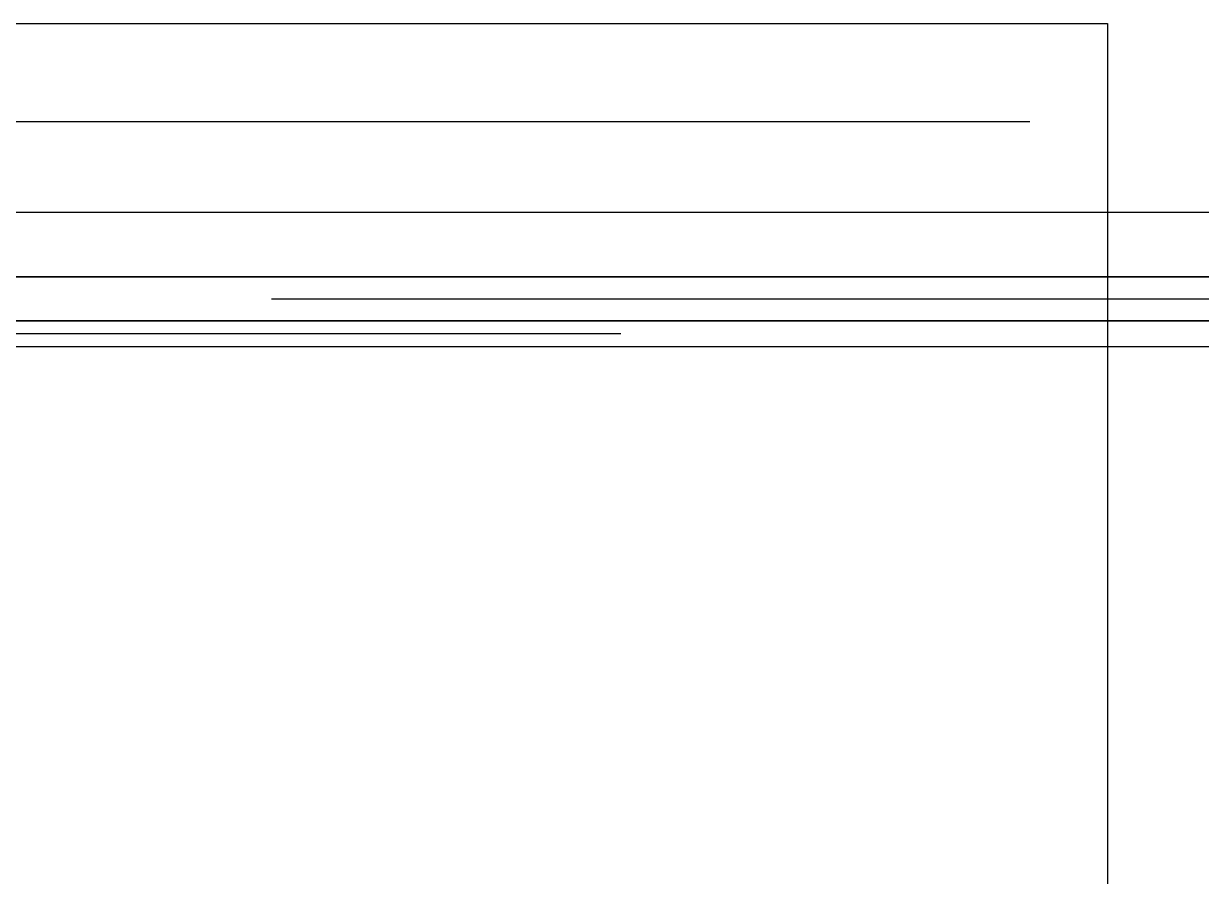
# Model space of a CAD drawing. Extents: x -23.2 to 18.8, y -18.4 to 11.3.
# Drawn here: x -4.0649 to -3.6099, y -0.2356 to 0.0938 of the extents above; entities that cross this region are included whole.
import ezdxf

# ---------------------------------------------------------------- set-up
doc = ezdxf.new("R2010")
doc.units = 0
doc.linetypes.add('Dashed', pattern=[0.75, 0.5, -0.25])
for name, color, linetype in [('COVERING', 8, 'Continuous'), ('EJE_MUROS', 8, 'Continuous'), ('MUROS', 7, 'Continuous'), ('VIGAS', 5, 'Continuous')]:
    doc.layers.add(name, color=color, linetype=linetype)

msp = doc.modelspace()

# ---------------------------------------------------------------- linework, layer by layer
at = {"layer": 'COVERING'}
for p, q in [((-5.77616, 0.09377), (-3.64616, 0.09377)), ((-3.64616, 0.09377), (-3.64616, -4.22623))]:
    msp.add_line(p, q, dxfattribs=at)
at = {"layer": 'EJE_MUROS', "linetype": 'Dashed'}
for p, q in [((-5.67616, 0.05592), (-2.38616, 0.05592)), ((-4.71916, -0.01258), (-0.83417, -0.01258)), ((-0.83417, -0.02608), (-4.71916, -0.02608))]:
    msp.add_line(p, q, dxfattribs=at)
at = {"layer": 'MUROS'}
for p, q in [((-2.38616, -0.00408), (-5.67616, -0.00408)), ((-4.71916, -0.00408), (-0.83417, -0.00408)), ((-0.83417, -0.02108), (-4.71916, -0.02108)), ((-4.71916, -0.02108), (-0.83417, -0.02108)), ((-0.83417, -0.03108), (-4.71916, -0.03108))]:
    msp.add_line(p, q, dxfattribs=at)
at = {"layer": 'VIGAS'}
msp.add_line((-4.67116, 0.02092), (-2.38616, 0.02092), dxfattribs=at)

doc.saveas('drawing.dxf')
